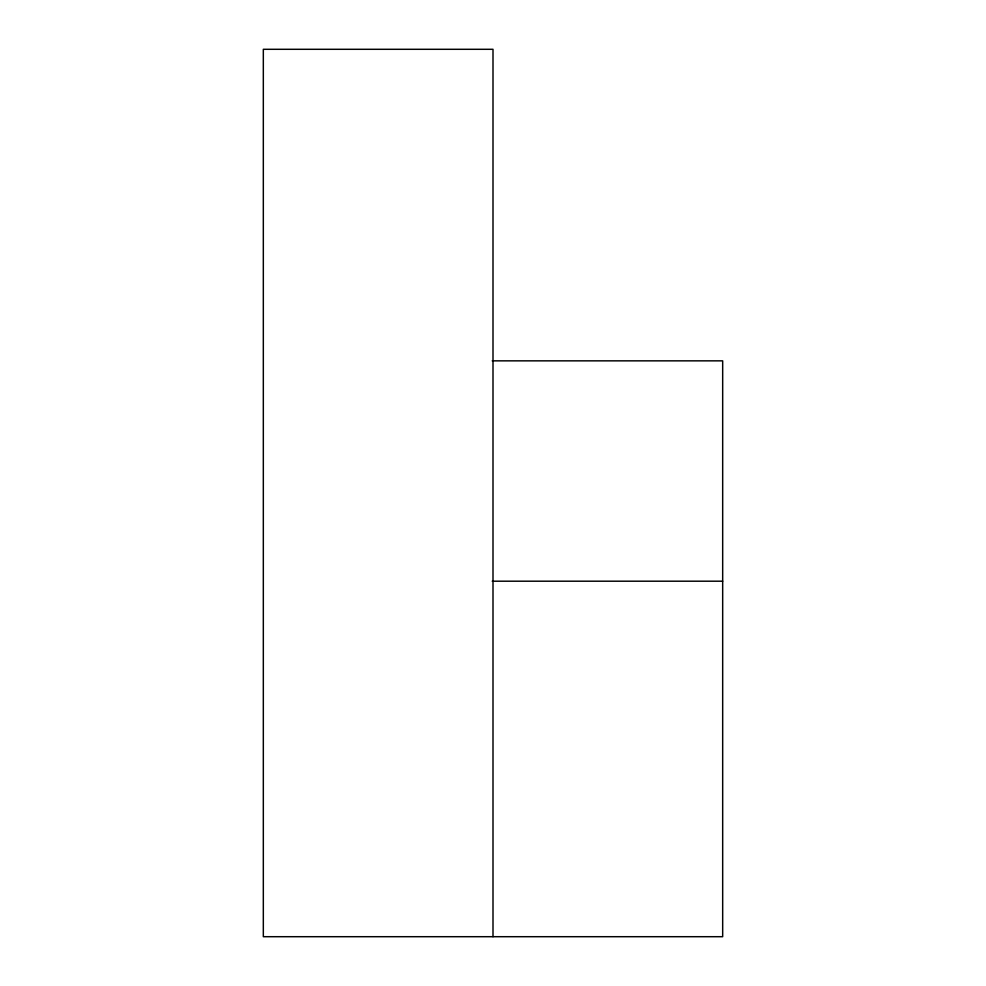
<?xml version="1.0" encoding="UTF-8"?>
<svg xmlns="http://www.w3.org/2000/svg" width="986" height="986" viewBox="0 0 986 986"><rect width="100%" height="100%" fill="white"/><g stroke="black" fill="none" stroke-linecap="round" stroke-linejoin="round"><path stroke-width="1.48" d="M492.236 360.851L722.676 360.851L722.676 936.7L263.324 936.7L263.324 49.3L493 49.3L493 936.7M492.236 581.198L722.676 581.198"/></g></svg>
